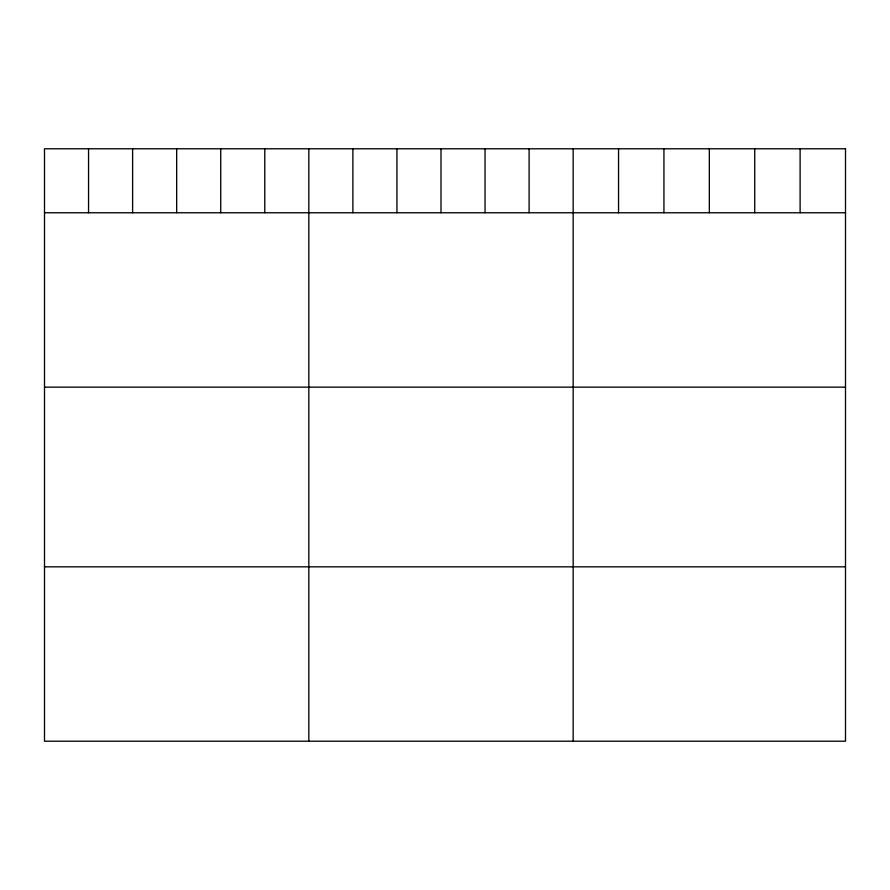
<?xml version="1.0" encoding="UTF-8"?>
<svg xmlns="http://www.w3.org/2000/svg" width="890" height="890" viewBox="0 0 890 890"><rect width="100%" height="100%" fill="white"/><g stroke="black" fill="none" stroke-linecap="round" stroke-linejoin="round"><path stroke-width="1.33" d="M44.5 212.766L845.5 212.766M44.5 387.15L845.5 387.15M44.5 566.83L845.5 566.83M800.11 148.786L800.11 212.766M754.72 148.786L754.72 212.766M709.33 148.786L709.33 212.766M663.94 148.786L663.94 212.766M618.55 148.786L618.55 212.766M573.16 148.786L573.16 741.214M529.105 148.786L529.105 212.766M485.05 148.786L485.05 212.766M440.995 148.786L440.995 212.766M396.94 148.786L396.94 212.766M352.885 148.786L352.885 212.766M308.83 148.786L308.83 741.214M264.775 148.786L264.775 212.766M220.72 148.786L220.72 212.766M176.665 148.786L176.665 212.766M132.61 148.786L132.61 212.766M88.555 148.786L88.555 212.766M845.5 148.786L44.5 148.786L44.5 741.214L845.5 741.214L845.5 148.786"/></g></svg>
